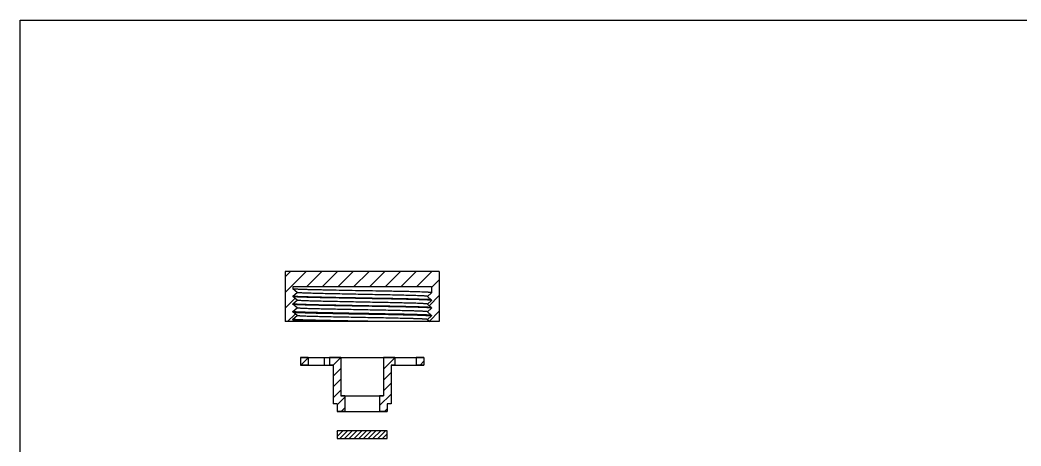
# Model space of a CAD drawing. Header units: inches. Extents: x 0 to 2200, y 53 to 755.
# Drawn here: x 1434.8 to 1694.4, y 242.7 to 353.2 of the extents above; entities that cross this region are included whole.
import ezdxf

# ---------------------------------------------------------------- set-up
doc = ezdxf.new("R2010")
doc.units = ezdxf.units.IN
doc.header["$MEASUREMENT"] = 0
doc.layers.add('Outlines', color=7, linetype='Continuous', lineweight=30)

msp = doc.modelspace()

# ---------------------------------------------------------------- hatches: boundary and pattern name
at = {"linetype": 'Continuous'}
h = msp.add_hatch(dxfattribs=at)
h.set_pattern_fill('A', color=2, scale=2.88282, angle=45, style=0, pattern_type=0)
h.set_pattern_definition([(45, (1305.956, 80.8183), (-2.038462, 2.038462), [])])
edge = h.paths.add_edge_path()
edge.add_line((1543.56, 287.97), (1503.56, 287.97))
edge.add_line((1543.56, 287.97), (1543.56, 274.97))
edge.add_line((1543.56, 274.97), (1541.1, 274.97))
edge.add_line((1540.46, 275.52), (1541.1, 274.97))
edge.add_line((1541.56, 276.47), (1540.46, 275.52))
edge.add_line((1541.56, 276.57), (1541.56, 276.47))
edge.add_line((1540.46, 277.52), (1541.56, 276.57))
edge.add_line((1541.56, 278.47), (1540.46, 277.52))
edge.add_line((1541.56, 278.57), (1541.56, 278.47))
edge.add_line((1540.46, 279.52), (1541.56, 278.57))
edge.add_line((1541.56, 280.47), (1540.46, 279.52))
edge.add_line((1541.56, 280.57), (1541.56, 280.47))
edge.add_line((1540.46, 281.52), (1541.56, 280.57))
edge.add_line((1541.56, 282.47), (1540.46, 281.52))
edge.add_line((1541.56, 283.97), (1541.56, 282.47))
edge.add_line((1541.56, 283.97), (1505.56, 283.97))
edge.add_line((1505.56, 283.97), (1505.56, 283.47))
edge.add_line((1506.66, 282.52), (1505.56, 283.47))
edge.add_line((1505.56, 281.57), (1506.66, 282.52))
edge.add_line((1505.56, 281.57), (1505.56, 281.47))
edge.add_line((1506.66, 280.52), (1505.56, 281.47))
edge.add_line((1505.56, 279.57), (1506.66, 280.52))
edge.add_line((1505.56, 279.57), (1505.56, 279.47))
edge.add_line((1506.66, 278.52), (1505.56, 279.47))
edge.add_line((1505.56, 277.57), (1506.66, 278.52))
edge.add_line((1505.56, 277.57), (1505.56, 277.47))
edge.add_line((1506.66, 276.52), (1505.56, 277.47))
edge.add_line((1505.56, 275.57), (1506.66, 276.52))
edge.add_line((1505.56, 275.57), (1505.56, 275.47))
edge.add_line((1506.14, 274.97), (1505.56, 275.47))
edge.add_line((1506.14, 274.97), (1503.56, 274.97))
edge.add_line((1503.56, 287.97), (1503.56, 274.97))
h = msp.add_hatch(dxfattribs=at)
h.set_pattern_fill('D', color=2, scale=1.985338, angle=45, style=0, pattern_type=0)
h.set_pattern_definition([(45, (1298.9307, 122.3346), (-1.403846, 1.403846), [])])
edge = h.paths.add_edge_path()
edge.add_line((1539.56, 265.69), (1537.56, 265.69))
edge.add_line((1539.56, 265.69), (1539.56, 263.69))
edge.add_line((1539.56, 263.69), (1537.56, 263.69))
edge.add_line((1537.56, 265.69), (1537.56, 263.69))
edge = h.paths.add_edge_path()
edge.add_line((1532.06, 265.69), (1529.06, 265.69))
edge.add_line((1532.06, 265.69), (1532.06, 263.69))
edge.add_line((1532.06, 263.69), (1531.06, 263.69))
edge.add_line((1531.06, 263.69), (1531.06, 253.69))
edge.add_line((1531.06, 253.69), (1530.06, 253.69))
edge.add_line((1530.06, 253.69), (1530.06, 251.69))
edge.add_line((1530.06, 251.69), (1528.06, 251.69))
edge.add_line((1528.06, 255.69), (1528.06, 251.69))
edge.add_line((1529.06, 255.69), (1528.06, 255.69))
edge.add_line((1529.06, 265.69), (1529.06, 255.69))
edge = h.paths.add_edge_path()
edge.add_line((1518.06, 265.69), (1515.06, 265.69))
edge.add_line((1518.06, 265.69), (1518.06, 255.69))
edge.add_line((1519.06, 255.69), (1518.06, 255.69))
edge.add_line((1519.06, 255.69), (1519.06, 251.69))
edge.add_line((1519.06, 251.69), (1517.06, 251.69))
edge.add_line((1517.06, 253.69), (1517.06, 251.69))
edge.add_line((1517.06, 253.69), (1516.06, 253.69))
edge.add_line((1516.06, 263.69), (1516.06, 253.69))
edge.add_line((1516.06, 263.69), (1515.06, 263.69))
edge.add_line((1515.06, 265.69), (1515.06, 263.69))
edge = h.paths.add_edge_path()
edge.add_line((1509.56, 265.69), (1507.56, 265.69))
edge.add_line((1509.56, 265.69), (1509.56, 263.69))
edge.add_line((1509.56, 263.69), (1507.56, 263.69))
edge.add_line((1507.56, 265.69), (1507.56, 263.69))
h = msp.add_hatch()
h.set_pattern_fill('ANSI31', color=2, scale=6.9618)
h.set_pattern_definition([(45, (0, 3.1238), (-0.615342, 0.615342), [])])
h.paths.add_polyline_path([(1530.06, 244.65), (1530.06, 246.65), (1517.06, 246.65), (1517.06, 244.65)])

# ---------------------------------------------------------------- linework, layer by layer
at = {"color": 7, "linetype": 'Continuous'}
for p, q in [((1434.85, 56.19), (1434.85, 353.19)), ((1434.85, 353.19), (1854.85, 353.19)), ((1543.56, 287.97), (1503.56, 287.97)), ((1503.56, 287.97), (1503.56, 274.97)), ((1503.56, 287.97), (1503.56, 274.97)), ((1543.56, 287.97), (1503.56, 287.97)), ((1543.56, 287.97), (1543.56, 274.97)), ((1543.56, 287.97), (1543.56, 274.97)), ((1541.56, 283.97), (1505.56, 283.97)), ((1505.56, 283.97), (1505.56, 283.47)), ((1505.56, 283.97), (1505.56, 283.47)), ((1541.56, 283.97), (1505.56, 283.97)), ((1506.66, 282.52), (1505.56, 283.47)), ((1506.66, 282.52), (1505.56, 283.47)), ((1541.56, 283.97), (1541.56, 282.47)), ((1541.56, 283.97), (1541.56, 282.47)), ((1505.56, 281.57), (1506.66, 282.52)), ((1505.56, 281.57), (1506.66, 282.52)), ((1505.56, 281.57), (1505.56, 281.47)), ((1505.56, 281.57), (1505.56, 281.47)), ((1506.66, 280.52), (1505.56, 281.47)), ((1506.66, 280.52), (1505.56, 281.47)), ((1505.56, 279.57), (1506.66, 280.52)), ((1505.56, 279.57), (1506.66, 280.52)), ((1541.56, 282.47), (1540.46, 281.52)), ((1541.56, 282.47), (1540.46, 281.52)), ((1540.46, 281.52), (1541.56, 280.57)), ((1540.46, 281.52), (1541.56, 280.57)), ((1541.56, 280.47), (1540.46, 279.52)), ((1541.56, 280.47), (1540.46, 279.52)), ((1541.56, 280.57), (1541.56, 280.47)), ((1541.56, 280.57), (1541.56, 280.47)), ((1505.56, 279.57), (1505.56, 279.47)), ((1505.56, 279.57), (1505.56, 279.47)), ((1506.66, 278.52), (1505.56, 279.47)), ((1506.66, 278.52), (1505.56, 279.47)), ((1505.56, 277.57), (1506.66, 278.52)), ((1505.56, 277.57), (1506.66, 278.52)), ((1540.46, 279.52), (1541.56, 278.57)), ((1540.46, 279.52), (1541.56, 278.57)), ((1541.56, 278.47), (1540.46, 277.52)), ((1541.56, 278.47), (1540.46, 277.52)), ((1541.56, 278.57), (1541.56, 278.47)), ((1541.56, 278.57), (1541.56, 278.47)), ((1505.56, 277.57), (1505.56, 277.47)), ((1505.56, 277.57), (1505.56, 277.47)), ((1506.66, 276.52), (1505.56, 277.47)), ((1506.66, 276.52), (1505.56, 277.47)), ((1505.56, 275.57), (1506.66, 276.52)), ((1505.56, 275.57), (1506.66, 276.52)), ((1505.56, 275.57), (1505.56, 275.47)), ((1505.56, 275.57), (1505.56, 275.47)), ((1506.14, 274.97), (1505.56, 275.47)), ((1506.14, 274.97), (1505.56, 275.47)), ((1540.46, 277.52), (1541.56, 276.57)), ((1540.46, 277.52), (1541.56, 276.57)), ((1541.56, 276.47), (1540.46, 275.52)), ((1541.56, 276.47), (1540.46, 275.52)), ((1540.46, 275.52), (1541.1, 274.97)), ((1540.46, 275.52), (1541.1, 274.97)), ((1541.56, 276.57), (1541.56, 276.47)), ((1541.56, 276.57), (1541.56, 276.47)), ((1506.14, 274.97), (1503.56, 274.97)), ((1543.56, 274.97), (1503.56, 274.97)), ((1543.56, 274.97), (1541.1, 274.97)), ((1509.56, 265.69), (1507.56, 265.69)), ((1507.56, 265.69), (1507.56, 263.69)), ((1507.56, 265.69), (1507.56, 263.69)), ((1507.56, 265.69), (1539.56, 265.69)), ((1509.56, 265.69), (1509.56, 263.69)), ((1509.56, 265.69), (1509.56, 263.69)), ((1513.66, 265.69), (1513.66, 263.69)), ((1518.06, 265.69), (1515.06, 265.69)), ((1515.06, 265.69), (1515.06, 263.69)), ((1515.06, 265.69), (1515.06, 263.69)), ((1518.06, 265.69), (1518.06, 255.69)), ((1518.06, 265.69), (1518.06, 255.69)), ((1532.06, 265.69), (1529.06, 265.69)), ((1529.06, 265.69), (1529.06, 255.69)), ((1529.06, 265.69), (1529.06, 255.69)), ((1532.06, 265.69), (1532.06, 263.69)), ((1532.06, 265.69), (1532.06, 263.69)), ((1539.56, 265.69), (1537.56, 265.69)), ((1537.56, 265.69), (1537.56, 263.69)), ((1537.56, 265.69), (1537.56, 263.69)), ((1539.56, 265.69), (1539.56, 263.69)), ((1539.56, 265.69), (1539.56, 263.69)), ((1509.56, 263.69), (1507.56, 263.69)), ((1507.56, 263.69), (1516.06, 263.69)), ((1516.06, 263.69), (1515.06, 263.69)), ((1516.06, 263.69), (1516.06, 253.69)), ((1516.06, 263.69), (1516.06, 253.69)), ((1532.06, 263.69), (1531.06, 263.69)), ((1531.06, 263.69), (1531.06, 253.69)), ((1531.06, 263.69), (1539.56, 263.69)), ((1531.06, 263.69), (1531.06, 253.69)), ((1539.56, 263.69), (1537.56, 263.69)), ((1519.06, 255.69), (1518.06, 255.69)), ((1518.06, 255.69), (1529.06, 255.69)), ((1519.06, 255.69), (1519.06, 251.69)), ((1519.06, 255.69), (1519.06, 251.69)), ((1528.06, 255.69), (1528.06, 251.69)), ((1529.06, 255.69), (1528.06, 255.69)), ((1528.06, 255.69), (1528.06, 251.69)), ((1517.06, 253.69), (1516.06, 253.69)), ((1517.06, 253.69), (1516.06, 253.69)), ((1517.06, 253.69), (1517.06, 251.69)), ((1517.06, 253.69), (1517.06, 251.69)), ((1531.06, 253.69), (1530.06, 253.69)), ((1530.06, 253.69), (1530.06, 251.69)), ((1531.06, 253.69), (1530.06, 253.69)), ((1530.06, 253.69), (1530.06, 251.69)), ((1519.06, 251.69), (1517.06, 251.69)), ((1517.06, 251.69), (1530.06, 251.69)), ((1530.06, 251.69), (1528.06, 251.69))]:
    msp.add_line(p, q, dxfattribs=at)
for points, knots in [([(1523.56, 282.97), (1522.41, 282.99), (1520.15, 283.03), (1517.36, 283.09), (1515.22, 283.13), (1513.73, 283.16), (1512.33, 283.19), (1511.03, 283.22), (1509.85, 283.25), (1508.8, 283.28), (1508, 283.31), (1507.44, 283.33), (1507.07, 283.34), (1506.75, 283.36), (1506.46, 283.37), (1506.21, 283.39), (1506, 283.4), (1505.83, 283.42), (1505.72, 283.43), (1505.65, 283.44), (1505.61, 283.45), (1505.59, 283.46), (1505.57, 283.46), (1505.57, 283.47)], [0, 0, 0, 0, 0.192074, 0.376986, 0.464593, 0.547863, 0.626022, 0.698339, 0.764139, 0.822811, 0.873807, 0.896275, 0.916653, 0.934893, 0.950953, 0.964797, 0.976393, 0.985718, 0.992755, 0.995413, 0.997501, 0.999023, 1, 1, 1, 1]), ([(1541.56, 282.47), (1541.56, 282.48), (1541.56, 282.48), (1541.54, 282.49), (1541.51, 282.5), (1541.45, 282.51), (1541.35, 282.52), (1541.2, 282.54), (1541.01, 282.55), (1540.77, 282.57), (1540.5, 282.58), (1540.18, 282.6), (1539.82, 282.62), (1539.27, 282.64), (1538.48, 282.66), (1537.43, 282.69), (1536.25, 282.73), (1534.95, 282.76), (1533.53, 282.79), (1532.02, 282.82), (1530.43, 282.85), (1528.77, 282.88), (1526.48, 282.92), (1524.73, 282.95), (1523.56, 282.97)], [0, 0, 0, 0, 0.000528, 0.001529, 0.003094, 0.005242, 0.011307, 0.019736, 0.030515, 0.043623, 0.05903, 0.076699, 0.096591, 0.118656, 0.169093, 0.227525, 0.293392, 0.366061, 0.444832, 0.528947, 0.617598, 0.709931, 0.80505, 1, 1, 1, 1]), ([(1523.56, 281.07), (1522.41, 281.09), (1520.14, 281.13), (1517.35, 281.19), (1515.21, 281.23), (1513.71, 281.26), (1512.31, 281.29), (1511.01, 281.32), (1509.83, 281.35), (1508.78, 281.38), (1507.99, 281.41), (1507.42, 281.43), (1507.06, 281.44), (1506.73, 281.46), (1506.44, 281.47), (1506.2, 281.49), (1505.99, 281.5), (1505.83, 281.52), (1505.71, 281.53), (1505.65, 281.54), (1505.61, 281.55), (1505.58, 281.56), (1505.57, 281.56), (1505.57, 281.57)], [0, 0, 0, 0, 0.19241, 0.377621, 0.46535, 0.54872, 0.626951, 0.69931, 0.765119, 0.823763, 0.874695, 0.897116, 0.917438, 0.935611, 0.951595, 0.965353, 0.976854, 0.986075, 0.992998, 0.995597, 0.997623, 0.999083, 1, 1, 1, 1]), ([(1523.56, 280.97), (1522.41, 280.99), (1520.15, 281.03), (1517.36, 281.09), (1515.22, 281.13), (1513.73, 281.16), (1512.33, 281.19), (1511.03, 281.22), (1509.85, 281.25), (1508.8, 281.28), (1508, 281.31), (1507.44, 281.33), (1507.07, 281.34), (1506.75, 281.36), (1506.46, 281.37), (1506.21, 281.39), (1506, 281.4), (1505.83, 281.42), (1505.72, 281.43), (1505.65, 281.44), (1505.61, 281.45), (1505.59, 281.46), (1505.57, 281.46), (1505.57, 281.47)], [0, 0, 0, 0, 0.192074, 0.376986, 0.464593, 0.547863, 0.626022, 0.698339, 0.764139, 0.822811, 0.873807, 0.896275, 0.916653, 0.934893, 0.950953, 0.964797, 0.976393, 0.985718, 0.992755, 0.995413, 0.997501, 0.999023, 1, 1, 1, 1]), ([(1540.46, 281.53), (1540.45, 281.53), (1540.44, 281.54), (1540.42, 281.55), (1540.38, 281.56), (1540.32, 281.57), (1540.21, 281.58), (1540.06, 281.59), (1539.87, 281.61), (1539.63, 281.62), (1539.36, 281.64), (1539.06, 281.66), (1538.71, 281.67), (1538.19, 281.69), (1537.44, 281.72), (1536.45, 281.75), (1534.43, 281.8), (1531.21, 281.88), (1527.54, 281.95), (1524.37, 282.01), (1521.94, 282.05), (1519.54, 282.1), (1517.23, 282.15), (1515.04, 282.19), (1513.33, 282.23), (1512.06, 282.26), (1511.2, 282.29), (1510.4, 282.31), (1509.66, 282.33), (1509.01, 282.35), (1508.43, 282.38), (1507.93, 282.4), (1507.56, 282.42), (1507.31, 282.44), (1507.15, 282.45), (1507.02, 282.46), (1506.91, 282.47), (1506.81, 282.48), (1506.75, 282.49), (1506.7, 282.5), (1506.68, 282.51), (1506.67, 282.51), (1506.67, 282.52)], [0, 0, 0, 0, 0.000469, 0.001208, 0.002228, 0.003534, 0.007007, 0.011627, 0.017386, 0.024272, 0.032271, 0.041363, 0.051528, 0.062742, 0.088212, 0.117535, 0.150438, 0.267395, 0.403827, 0.475815, 0.548312, 0.619792, 0.688751, 0.753739, 0.813387, 0.840812, 0.866442, 0.890142, 0.911788, 0.931265, 0.948472, 0.963318, 0.975727, 0.980997, 0.985634, 0.989634, 0.992992, 0.995705, 0.997771, 0.999195, 0.999672, 1, 1, 1, 1]), ([(1540.46, 279.53), (1540.45, 279.53), (1540.44, 279.54), (1540.42, 279.55), (1540.38, 279.56), (1540.32, 279.57), (1540.21, 279.58), (1540.06, 279.59), (1539.87, 279.61), (1539.63, 279.62), (1539.36, 279.64), (1539.06, 279.66), (1538.71, 279.67), (1538.19, 279.69), (1537.44, 279.72), (1536.45, 279.75), (1534.43, 279.8), (1531.21, 279.88), (1527.54, 279.95), (1524.37, 280.01), (1521.94, 280.05), (1519.54, 280.1), (1517.23, 280.15), (1515.04, 280.19), (1513.33, 280.23), (1512.06, 280.26), (1511.2, 280.29), (1510.4, 280.31), (1509.66, 280.33), (1509.01, 280.35), (1508.43, 280.38), (1507.93, 280.4), (1507.56, 280.42), (1507.31, 280.44), (1507.15, 280.45), (1507.02, 280.46), (1506.91, 280.47), (1506.81, 280.48), (1506.75, 280.49), (1506.7, 280.5), (1506.68, 280.51), (1506.67, 280.51), (1506.67, 280.52)], [0, 0, 0, 0, 0.000469, 0.001208, 0.002228, 0.003534, 0.007007, 0.011627, 0.017386, 0.024272, 0.032271, 0.041363, 0.051528, 0.062742, 0.088212, 0.117535, 0.150438, 0.267395, 0.403827, 0.475815, 0.548312, 0.619792, 0.688751, 0.753739, 0.813387, 0.840812, 0.866442, 0.890142, 0.911788, 0.931265, 0.948472, 0.963318, 0.975727, 0.980997, 0.985634, 0.989634, 0.992992, 0.995705, 0.997771, 0.999195, 0.999672, 1, 1, 1, 1]), ([(1541.56, 280.58), (1541.55, 280.59), (1541.54, 280.59), (1541.51, 280.6), (1541.48, 280.61), (1541.41, 280.62), (1541.29, 280.63), (1541.12, 280.65), (1540.92, 280.66), (1540.67, 280.68), (1540.38, 280.69), (1540.05, 280.71), (1539.69, 280.72), (1539.12, 280.74), (1538.33, 280.77), (1537.28, 280.8), (1536.1, 280.83), (1534.8, 280.86), (1533.4, 280.89), (1531.9, 280.92), (1529.77, 280.96), (1526.98, 281.01), (1524.72, 281.05), (1523.56, 281.07)], [0, 0, 0, 0, 0.000977, 0.002499, 0.004587, 0.007245, 0.014282, 0.023607, 0.035203, 0.049047, 0.065107, 0.083347, 0.103725, 0.126193, 0.177189, 0.235861, 0.301661, 0.373978, 0.452137, 0.535407, 0.623014, 0.807926, 1, 1, 1, 1]), ([(1541.56, 280.48), (1541.55, 280.48), (1541.54, 280.49), (1541.52, 280.5), (1541.48, 280.51), (1541.41, 280.52), (1541.3, 280.53), (1541.13, 280.54), (1540.93, 280.56), (1540.68, 280.57), (1540.39, 280.59), (1540.07, 280.61), (1539.7, 280.62), (1539.14, 280.64), (1538.35, 280.67), (1537.3, 280.7), (1536.11, 280.73), (1534.82, 280.76), (1533.41, 280.79), (1531.92, 280.82), (1529.78, 280.86), (1526.98, 280.91), (1524.72, 280.95), (1523.56, 280.97)], [0, 0, 0, 0, 0.000917, 0.002377, 0.004403, 0.007002, 0.013925, 0.023146, 0.034647, 0.048405, 0.064389, 0.082562, 0.102884, 0.125305, 0.176237, 0.234881, 0.30069, 0.373049, 0.45128, 0.53465, 0.622379, 0.80759, 1, 1, 1, 1]), ([(1523.56, 279.07), (1522.41, 279.09), (1520.14, 279.13), (1517.35, 279.19), (1515.21, 279.23), (1513.71, 279.26), (1512.31, 279.29), (1511.01, 279.32), (1509.83, 279.35), (1508.78, 279.38), (1507.99, 279.41), (1507.42, 279.43), (1507.06, 279.44), (1506.73, 279.46), (1506.44, 279.47), (1506.2, 279.49), (1505.99, 279.5), (1505.83, 279.52), (1505.71, 279.53), (1505.65, 279.54), (1505.61, 279.55), (1505.58, 279.56), (1505.57, 279.56), (1505.57, 279.57)], [0, 0, 0, 0, 0.19241, 0.377621, 0.46535, 0.54872, 0.626951, 0.69931, 0.765119, 0.823763, 0.874695, 0.897116, 0.917438, 0.935611, 0.951595, 0.965353, 0.976854, 0.986075, 0.992998, 0.995597, 0.997623, 0.999083, 1, 1, 1, 1]), ([(1523.56, 278.97), (1522.41, 278.99), (1520.15, 279.03), (1517.36, 279.09), (1515.22, 279.13), (1513.73, 279.16), (1512.33, 279.19), (1511.03, 279.22), (1509.85, 279.25), (1508.8, 279.28), (1508, 279.31), (1507.44, 279.33), (1507.07, 279.34), (1506.75, 279.36), (1506.46, 279.37), (1506.21, 279.39), (1506, 279.4), (1505.83, 279.42), (1505.72, 279.43), (1505.65, 279.44), (1505.61, 279.45), (1505.59, 279.46), (1505.57, 279.46), (1505.57, 279.47)], [0, 0, 0, 0, 0.192074, 0.376986, 0.464593, 0.547863, 0.626022, 0.698339, 0.764139, 0.822811, 0.873807, 0.896275, 0.916653, 0.934893, 0.950953, 0.964797, 0.976393, 0.985718, 0.992755, 0.995413, 0.997501, 0.999023, 1, 1, 1, 1]), ([(1540.46, 277.53), (1540.45, 277.53), (1540.44, 277.54), (1540.42, 277.55), (1540.38, 277.56), (1540.32, 277.57), (1540.21, 277.58), (1540.06, 277.59), (1539.87, 277.61), (1539.63, 277.62), (1539.36, 277.64), (1539.06, 277.66), (1538.71, 277.67), (1538.19, 277.69), (1537.44, 277.72), (1536.45, 277.75), (1534.43, 277.8), (1531.21, 277.88), (1527.54, 277.95), (1524.37, 278.01), (1521.94, 278.05), (1519.54, 278.1), (1517.23, 278.15), (1515.04, 278.19), (1513.33, 278.23), (1512.06, 278.26), (1511.2, 278.29), (1510.4, 278.31), (1509.66, 278.33), (1509.01, 278.35), (1508.43, 278.38), (1507.93, 278.4), (1507.56, 278.42), (1507.31, 278.44), (1507.15, 278.45), (1507.02, 278.46), (1506.91, 278.47), (1506.81, 278.48), (1506.75, 278.49), (1506.7, 278.5), (1506.68, 278.51), (1506.67, 278.51), (1506.67, 278.52)], [0, 0, 0, 0, 0.000469, 0.001208, 0.002228, 0.003534, 0.007007, 0.011627, 0.017386, 0.024272, 0.032271, 0.041363, 0.051528, 0.062742, 0.088212, 0.117535, 0.150438, 0.267395, 0.403827, 0.475815, 0.548312, 0.619792, 0.688751, 0.753739, 0.813387, 0.840812, 0.866442, 0.890142, 0.911788, 0.931265, 0.948472, 0.963318, 0.975727, 0.980997, 0.985634, 0.989634, 0.992992, 0.995705, 0.997771, 0.999195, 0.999672, 1, 1, 1, 1]), ([(1541.56, 278.58), (1541.55, 278.59), (1541.54, 278.59), (1541.51, 278.6), (1541.48, 278.61), (1541.41, 278.62), (1541.29, 278.63), (1541.12, 278.65), (1540.92, 278.66), (1540.67, 278.68), (1540.38, 278.69), (1540.05, 278.71), (1539.69, 278.72), (1539.12, 278.74), (1538.33, 278.77), (1537.28, 278.8), (1536.1, 278.83), (1534.8, 278.86), (1533.4, 278.89), (1531.9, 278.92), (1529.77, 278.96), (1526.98, 279.01), (1524.72, 279.05), (1523.56, 279.07)], [0, 0, 0, 0, 0.000977, 0.002499, 0.004587, 0.007245, 0.014282, 0.023607, 0.035203, 0.049047, 0.065107, 0.083347, 0.103725, 0.126193, 0.177189, 0.235861, 0.301661, 0.373978, 0.452137, 0.535407, 0.623014, 0.807926, 1, 1, 1, 1]), ([(1541.56, 278.48), (1541.55, 278.48), (1541.54, 278.49), (1541.52, 278.5), (1541.48, 278.51), (1541.41, 278.52), (1541.3, 278.53), (1541.13, 278.54), (1540.93, 278.56), (1540.68, 278.57), (1540.39, 278.59), (1540.07, 278.61), (1539.7, 278.62), (1539.14, 278.64), (1538.35, 278.67), (1537.3, 278.7), (1536.11, 278.73), (1534.82, 278.76), (1533.41, 278.79), (1531.92, 278.82), (1529.78, 278.86), (1526.98, 278.91), (1524.72, 278.95), (1523.56, 278.97)], [0, 0, 0, 0, 0.000917, 0.002377, 0.004403, 0.007002, 0.013925, 0.023146, 0.034647, 0.048405, 0.064389, 0.082562, 0.102884, 0.125305, 0.176237, 0.234881, 0.30069, 0.373049, 0.45128, 0.53465, 0.622379, 0.80759, 1, 1, 1, 1]), ([(1523.56, 277.07), (1522.41, 277.09), (1520.14, 277.13), (1517.35, 277.19), (1515.21, 277.23), (1513.71, 277.26), (1512.31, 277.29), (1511.01, 277.32), (1509.83, 277.35), (1508.78, 277.38), (1507.99, 277.41), (1507.42, 277.43), (1507.06, 277.44), (1506.73, 277.46), (1506.44, 277.47), (1506.2, 277.49), (1505.99, 277.5), (1505.83, 277.52), (1505.71, 277.53), (1505.65, 277.54), (1505.61, 277.55), (1505.58, 277.56), (1505.57, 277.56), (1505.57, 277.57)], [0, 0, 0, 0, 0.19241, 0.377621, 0.46535, 0.54872, 0.626951, 0.69931, 0.765119, 0.823763, 0.874695, 0.897116, 0.917438, 0.935611, 0.951595, 0.965353, 0.976854, 0.986075, 0.992998, 0.995597, 0.997623, 0.999083, 1, 1, 1, 1]), ([(1505.57, 277.47), (1505.57, 277.46), (1505.59, 277.46), (1505.61, 277.45), (1505.65, 277.44), (1505.72, 277.43), (1505.83, 277.42), (1506, 277.4), (1506.21, 277.39), (1506.46, 277.37), (1506.75, 277.36), (1507.07, 277.34), (1507.44, 277.33), (1508, 277.31), (1508.8, 277.28), (1509.85, 277.25), (1511.03, 277.22), (1512.33, 277.19), (1513.73, 277.16), (1515.22, 277.13), (1517.36, 277.09), (1520.15, 277.03), (1522.41, 276.99), (1523.56, 276.97)], [0, 0, 0, 0, 0.000977, 0.002499, 0.004587, 0.007245, 0.014282, 0.023608, 0.035204, 0.049048, 0.065108, 0.083348, 0.103726, 0.126194, 0.177191, 0.235862, 0.301663, 0.373981, 0.45214, 0.53541, 0.623016, 0.807927, 1, 1, 1, 1]), ([(1529.13, 274.97), (1527.76, 275), (1524.99, 275.05), (1521.55, 275.11), (1518.81, 275.16), (1516.83, 275.2), (1514.95, 275.23), (1513.18, 275.27), (1511.55, 275.31), (1510.09, 275.34), (1508.98, 275.37), (1508.19, 275.4), (1507.67, 275.42), (1507.21, 275.44), (1506.8, 275.46), (1506.45, 275.47), (1506.16, 275.49), (1505.95, 275.51), (1505.82, 275.52), (1505.74, 275.53), (1505.67, 275.54), (1505.62, 275.55), (1505.59, 275.56), (1505.57, 275.56), (1505.57, 275.57)], [0, 0, 0, 0, 0.174156, 0.351652, 0.438649, 0.522898, 0.603256, 0.678634, 0.748009, 0.810442, 0.865086, 0.889253, 0.911203, 0.930864, 0.948168, 0.963059, 0.975487, 0.985412, 0.989426, 0.992805, 0.995547, 0.997653, 0.99913, 1, 1, 1, 1]), ([(1523.56, 274.97), (1522.41, 274.99), (1520.15, 275.03), (1517.36, 275.09), (1515.22, 275.13), (1513.73, 275.16), (1512.33, 275.19), (1511.03, 275.22), (1509.85, 275.25), (1508.8, 275.28), (1508, 275.31), (1507.44, 275.33), (1507.07, 275.34), (1506.75, 275.36), (1506.46, 275.37), (1506.21, 275.39), (1506, 275.4), (1505.83, 275.42), (1505.72, 275.43), (1505.65, 275.44), (1505.61, 275.45), (1505.59, 275.46), (1505.57, 275.46), (1505.57, 275.47)], [0, 0, 0, 0, 0.192074, 0.376986, 0.464593, 0.547863, 0.626022, 0.698339, 0.764139, 0.822811, 0.873807, 0.896275, 0.916653, 0.934893, 0.950953, 0.964797, 0.976393, 0.985718, 0.992755, 0.995413, 0.997501, 0.999023, 1, 1, 1, 1]), ([(1540.46, 275.53), (1540.45, 275.53), (1540.44, 275.54), (1540.42, 275.55), (1540.38, 275.56), (1540.32, 275.57), (1540.21, 275.58), (1540.06, 275.59), (1539.87, 275.61), (1539.63, 275.62), (1539.36, 275.64), (1539.06, 275.66), (1538.71, 275.67), (1538.19, 275.69), (1537.44, 275.72), (1536.45, 275.75), (1534.43, 275.8), (1531.21, 275.88), (1527.54, 275.95), (1524.37, 276.01), (1521.94, 276.05), (1519.54, 276.1), (1517.23, 276.15), (1515.04, 276.19), (1513.33, 276.23), (1512.06, 276.26), (1511.2, 276.29), (1510.4, 276.31), (1509.66, 276.33), (1509.01, 276.35), (1508.43, 276.38), (1507.93, 276.4), (1507.56, 276.42), (1507.31, 276.44), (1507.15, 276.45), (1507.02, 276.46), (1506.91, 276.47), (1506.81, 276.48), (1506.75, 276.49), (1506.7, 276.5), (1506.68, 276.51), (1506.67, 276.51), (1506.67, 276.52)], [0, 0, 0, 0, 0.000469, 0.001208, 0.002228, 0.003534, 0.007007, 0.011627, 0.017386, 0.024272, 0.032271, 0.041362, 0.051528, 0.062742, 0.088212, 0.117535, 0.150437, 0.267395, 0.403827, 0.475815, 0.548312, 0.619792, 0.688751, 0.753739, 0.813387, 0.840813, 0.866442, 0.890142, 0.911788, 0.931265, 0.948472, 0.963318, 0.975727, 0.980997, 0.985635, 0.989634, 0.992992, 0.995705, 0.997771, 0.999195, 0.999672, 1, 1, 1, 1]), ([(1541.56, 276.58), (1541.55, 276.59), (1541.54, 276.59), (1541.51, 276.6), (1541.48, 276.61), (1541.41, 276.62), (1541.29, 276.63), (1541.12, 276.65), (1540.92, 276.66), (1540.67, 276.68), (1540.38, 276.69), (1540.05, 276.71), (1539.69, 276.72), (1539.12, 276.74), (1538.33, 276.77), (1537.28, 276.8), (1536.1, 276.83), (1534.8, 276.86), (1533.4, 276.89), (1531.9, 276.92), (1529.77, 276.96), (1526.98, 277.01), (1524.72, 277.05), (1523.56, 277.07)], [0, 0, 0, 0, 0.000977, 0.002499, 0.004587, 0.007245, 0.014282, 0.023607, 0.035203, 0.049047, 0.065107, 0.083347, 0.103725, 0.126193, 0.177189, 0.235861, 0.301661, 0.373978, 0.452137, 0.535407, 0.623014, 0.807926, 1, 1, 1, 1]), ([(1523.56, 276.97), (1524.72, 276.95), (1526.99, 276.91), (1529.79, 276.86), (1531.93, 276.82), (1533.43, 276.79), (1534.84, 276.76), (1536.13, 276.73), (1537.32, 276.7), (1538.37, 276.67), (1539.16, 276.64), (1539.72, 276.62), (1540.08, 276.6), (1540.41, 276.59), (1540.7, 276.57), (1540.94, 276.56), (1541.15, 276.54), (1541.31, 276.53), (1541.42, 276.52), (1541.49, 276.5), (1541.52, 276.5), (1541.54, 276.49), (1541.56, 276.48), (1541.56, 276.48)], [0, 0, 0, 0, 0.192785, 0.378323, 0.466188, 0.549668, 0.62798, 0.700386, 0.766206, 0.82482, 0.875679, 0.898049, 0.918307, 0.936407, 0.952307, 0.96597, 0.977365, 0.98647, 0.993267, 0.995799, 0.997757, 0.999148, 1, 1, 1, 1])]:
    msp.add_open_spline(points, degree=3, knots=knots, dxfattribs=at)
at = {"layer": 'Outlines'}
for p, q in [((1530.06, 246.65), (1517.06, 246.65)), ((1517.06, 246.65), (1517.06, 244.65)), ((1530.06, 244.65), (1530.06, 246.65)), ((1517.06, 244.65), (1530.06, 244.65))]:
    msp.add_line(p, q, dxfattribs=at)

doc.saveas('drawing.dxf')
